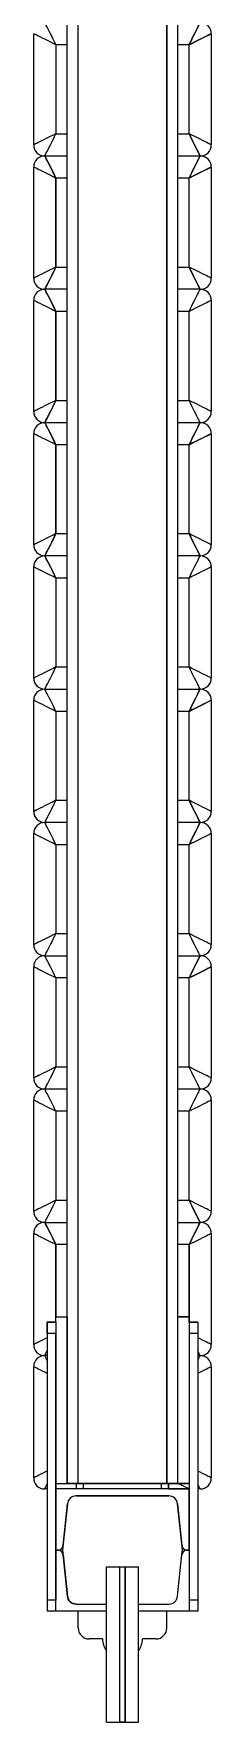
# Model space of a CAD drawing. Header units: millimetres. Extents: x -80 to 80, y 0 to 3455.
# Drawn here: x -80 to 80, y 0 to 1520 of the extents above; entities that cross this region are included whole.
import ezdxf

# ---------------------------------------------------------------- set-up
doc = ezdxf.new("R2010")
doc.units = ezdxf.units.MM

msp = doc.modelspace()

# ---------------------------------------------------------------- linework, layer by layer
at = {"color": 7, "linetype": 'Continuous', "lineweight": 25}
for p, q in [((-50, 215), (-50, 3240)), ((-40, 215), (-40, 3240)), ((40, 215), (40, 3240)), ((50, 365), (50, 3090)), ((-80, 1420), (-80, 1520)), ((-60, 1510), (-60, 1430)), ((60, 1430), (60, 1510)), ((80, 1520), (80, 1420)), ((-80, 1300), (-80, 1400)), ((-70, 1410), (-50, 1410)), ((50, 1410), (70, 1410)), ((80, 1400), (80, 1300)), ((-60, 1390), (-60, 1310)), ((60, 1310), (60, 1390)), ((-80, 1180), (-80, 1280)), ((-50, 1290), (-70, 1290)), ((70, 1290), (50, 1290)), ((80, 1280), (80, 1180)), ((-60, 1270), (-60, 1190)), ((60, 1190), (60, 1270)), ((-80, 1060), (-80, 1160)), ((-70, 1170), (-50, 1170)), ((50, 1170), (70, 1170)), ((80, 1160), (80, 1060)), ((-60, 1150), (-60, 1070)), ((60, 1070), (60, 1150)), ((-50, 1050), (-70, 1050)), ((70, 1050), (50, 1050)), ((-80, 940), (-80, 1040)), ((80, 1040), (80, 940)), ((-60, 1030), (-60, 950)), ((60, 950), (60, 1030)), ((-70, 930), (-50, 930)), ((50, 930), (70, 930)), ((-80, 820), (-80, 920)), ((80, 920), (80, 820)), ((-60, 910), (-60, 830)), ((60, 830), (60, 910)), ((-50, 810), (-70, 810)), ((70, 810), (50, 810)), ((-80, 700), (-80, 800)), ((80, 800), (80, 700)), ((-60, 790), (-60, 710)), ((60, 710), (60, 790)), ((-70, 690), (-50, 690)), ((50, 690), (70, 690)), ((-80, 580), (-80, 680)), ((-60, 670), (-60, 590)), ((60, 590), (60, 670)), ((80, 680), (80, 580)), ((-50, 570), (-70, 570)), ((70, 570), (50, 570)), ((-80, 460), (-80, 560)), ((-60, 550), (-60, 470)), ((60, 470), (60, 550)), ((80, 560), (80, 460)), ((-70, 450), (-50, 450)), ((50, 450), (70, 450)), ((-80, 340), (-80, 440)), ((80, 440), (80, 340)), ((-60, 360), (-60, 365)), ((-60, 365), (-50, 365)), ((-50, 215), (-50, 365)), ((50, 215), (50, 365)), ((60, 365), (50, 365)), ((60, 360), (60, 365)), ((-60, 360), (-68, 360)), ((-68, 360), (-68, 350)), ((-60, 350), (-68, 350)), ((-68, 350), (-68, 110)), ((-60, 360), (-60, 350)), ((-60, 350), (-60, 110)), ((68, 360), (60, 360)), ((60, 360), (60, 350)), ((68, 350), (60, 350)), ((60, 350), (60, 110)), ((68, 360), (68, 350)), ((68, 350), (68, 110)), ((-80, 220), (-80, 320)), ((-68, 330), (-70, 330)), ((70, 330), (68, 330)), ((80, 320), (80, 220)), ((-60, 215), (-50, 215)), ((-40, 215), (-50, 215)), ((40, 215), (-40, 215)), ((50, 215), (40, 215)), ((60, 215), (50, 215)), ((-68, 210), (-70, 210)), ((-60, 210), (-60, 155)), ((60, 210), (-60, 210)), ((-41.7, 203.7), (41.7, 203.7)), ((60, 155), (60, 210)), ((70, 210), (68, 210)), ((-53.6, 159), (-49.7, 196.5)), ((49.7, 196.5), (53.6, 159)), ((-60, 155), (-58.1, 155)), ((-60, 100), (-60, 155)), ((58.1, 155), (60, 155)), ((60, 155), (60, 100)), ((-53.6, 151), (-49.7, 113.5)), ((49.7, 113.5), (53.6, 151)), ((-60, 110), (-68, 110)), ((-68, 110), (-68, 100)), ((68, 110), (60, 110)), ((68, 110), (68, 100)), ((-60, 100), (-68, 100)), ((-40, 100), (-60, 100)), ((-41.7, 106.3), (-14.5, 106.3)), ((-40, 85), (-40, 100)), ((-14.5, 100), (-40, 100)), ((14.5, 106.3), (41.7, 106.3)), ((40, 100), (14.5, 100)), ((40, 85), (40, 100)), ((60, 100), (40, 100)), ((68, 100), (60, 100)), ((-18, 75), (-30, 75)), ((30, 75), (18, 75))]:
    msp.add_line(p, q, dxfattribs=at)
at = {"color": 8, "linetype": 'Continuous', "lineweight": 25}
for p, q in [((-50, 1510), (-60, 1510)), ((60, 1510), (50, 1510)), ((-60, 1430), (-50, 1430)), ((50, 1430), (60, 1430)), ((-50, 1390), (-60, 1390)), ((60, 1390), (50, 1390)), ((-60, 1310), (-50, 1310)), ((50, 1310), (60, 1310)), ((-50, 1270), (-60, 1270)), ((60, 1270), (50, 1270)), ((-60, 1190), (-50, 1190)), ((50, 1190), (60, 1190)), ((-50, 1150), (-60, 1150)), ((60, 1150), (50, 1150)), ((-60, 1070), (-50, 1070)), ((50, 1070), (60, 1070)), ((-50, 1030), (-60, 1030)), ((60, 1030), (50, 1030)), ((-60, 950), (-50, 950)), ((50, 950), (60, 950)), ((-50, 910), (-60, 910)), ((60, 910), (50, 910)), ((-60, 830), (-50, 830)), ((50, 830), (60, 830)), ((-50, 790), (-60, 790)), ((60, 790), (50, 790)), ((-60, 710), (-50, 710)), ((50, 710), (60, 710)), ((-50, 670), (-60, 670)), ((60, 670), (50, 670)), ((-60, 590), (-50, 590)), ((50, 590), (60, 590)), ((-50, 550), (-60, 550)), ((60, 550), (50, 550)), ((-60, 470), (-50, 470)), ((50, 470), (60, 470)), ((-50, 430), (-60, 430)), ((-60, 430), (-60, 365)), ((60, 430), (50, 430)), ((60, 365), (60, 430)), ((-41.6, 210), (-41.6, 215)), ((-35, 210), (-35, 215)), ((35, 210), (35, 215)), ((41.6, 210), (41.6, 215))]:
    msp.add_line(p, q, dxfattribs=at)
at = {"color": 2, "linetype": 'Continuous', "lineweight": 25, "true_color": 0xf1eb1f}
for p, q in [((-14.5, 0), (-14.5, 140)), ((-14.5, 140), (-2.5, 140)), ((-2.5, 0), (-2.5, 140)), ((-2.5, 140), (2.5, 140)), ((2.5, 0), (2.5, 140)), ((2.5, 140), (14.5, 140)), ((14.5, 0), (14.5, 140)), ((-14.5, 0), (-2.5, 0)), ((-2.5, 0), (2.5, 0)), ((2.5, 0), (14.5, 0))]:
    msp.add_line(p, q, dxfattribs=at)
msp.add_lwpolyline([(40, 3240), (40, 215), (50, 215), (50, 365), (60, 365), (60, 430), (60, 430), (60, 430), (61.3, 432.6), (62.6, 435.2), (63.8, 437.7), (65, 440), (66.1, 442.2), (67.1, 444.1), (70, 450), (67.1, 455.9), (63.8, 462.3), (62.6, 464.8), (60, 470), (60, 470), (61.3, 467.4), (63.8, 462.3), (67.1, 455.9), (70, 450), (70, 450), (67.1, 444.1), (66.1, 442.2), (65, 440), (62.6, 435.2), (60, 430), (60, 360), (68, 360), (68, 350), (60, 350), (60, 154.6, 0.514442), (53.6, 151), (54.1, 155), (49.7, 196.5, 0.38462), (41.7, 203.7), (-41.8, 203.7, 0.383142), (-49.7, 196.5), (-54.1, 155), (-49.7, 113.5, 0.383864), (-41.7, 106.3), (-41.7, 106.3), (-41.7, 106.3, -0.383864), (-49.7, 113.5), (-49.7, 113.5), (-53.6, 151, 0.513682), (-60, 154.6), (-60, 155), (-60, 210), (-60, 350), (-68, 350), (-68, 360), (-60, 360), (-60, 430), (-61.3, 432.6), (-62.6, 435.2), (-63.8, 437.7), (-65, 440), (-66.1, 442.2), (-67.1, 444.1), (-67.9, 445.9), (-68.7, 447.3), (-70, 450), (-70, 450), (-69.9, 449.8), (-67.1, 444.1), (-63.8, 437.7), (-60, 430), (-60, 430), (-60, 365), (-50, 365), (-50, 215), (-40, 215), (-40, 3240)], format="xyb")
at = {"color": 7, "linetype": 'Continuous', "lineweight": 25, "flags": 128}
for points in [[(-60, 1510), (-61.3, 1512.6), (-62.6, 1515.2), (-63.8, 1517.7), (-65, 1520), (-66.1, 1522.2), (-67.1, 1524.1), (-67.9, 1525.9), (-68.7, 1527.3), (-69.2, 1528.5), (-69.7, 1529.3), (-69.9, 1529.8), (-70, 1530)], [(60, 1510), (61.3, 1512.6), (62.6, 1515.2), (63.8, 1517.7), (65, 1520), (66.1, 1522.2), (67.1, 1524.1), (67.9, 1525.9), (68.7, 1527.3), (69.2, 1528.5), (69.7, 1529.3), (69.9, 1529.8), (70, 1530)], [(-60, 1510), (-62.6, 1511.3), (-65.2, 1512.6), (-67.7, 1513.8), (-70, 1515), (-72.2, 1516.1), (-74.1, 1517.1), (-75.9, 1517.9), (-77.3, 1518.7), (-78.5, 1519.2), (-79.3, 1519.7), (-79.8, 1519.9), (-80, 1520)], [(80, 1520), (79.8, 1519.9), (79.3, 1519.7), (78.5, 1519.2), (77.3, 1518.7), (75.9, 1517.9), (74.1, 1517.1), (72.2, 1516.1), (70, 1515), (67.7, 1513.8), (65.2, 1512.6), (62.6, 1511.3), (60, 1510)], [(-60, 1430), (-62.6, 1428.7), (-65.2, 1427.4), (-67.7, 1426.2), (-70, 1425), (-72.2, 1423.9), (-74.1, 1422.9), (-75.9, 1422.1), (-77.3, 1421.3), (-78.5, 1420.8), (-79.3, 1420.3), (-79.8, 1420.1), (-80, 1420)], [(-70, 1410), (-69.9, 1410.2), (-69.7, 1410.7), (-69.2, 1411.5), (-68.7, 1412.7), (-67.9, 1414.1), (-67.1, 1415.9), (-66.1, 1417.8), (-65, 1420), (-63.8, 1422.3), (-62.6, 1424.8), (-61.3, 1427.4), (-60, 1430)], [(80, 1420), (79.8, 1420.1), (79.3, 1420.3), (78.5, 1420.8), (77.3, 1421.3), (75.9, 1422.1), (74.1, 1422.9), (72.2, 1423.9), (70, 1425), (67.7, 1426.2), (65.2, 1427.4), (62.6, 1428.7), (60, 1430)], [(70, 1410), (69.9, 1410.2), (69.7, 1410.7), (69.2, 1411.5), (68.7, 1412.7), (67.9, 1414.1), (67.1, 1415.9), (66.1, 1417.8), (65, 1420), (63.8, 1422.3), (62.6, 1424.8), (61.3, 1427.4), (60, 1430)], [(-60, 1390), (-62.6, 1391.3), (-65.2, 1392.6), (-67.7, 1393.8), (-70, 1395), (-72.2, 1396.1), (-74.1, 1397.1), (-75.9, 1397.9), (-77.3, 1398.7), (-78.5, 1399.2), (-79.3, 1399.7), (-79.8, 1399.9), (-80, 1400)], [(-60, 1390), (-61.3, 1392.6), (-62.6, 1395.2), (-63.8, 1397.7), (-65, 1400), (-66.1, 1402.2), (-67.1, 1404.1), (-67.9, 1405.9), (-68.7, 1407.3), (-69.2, 1408.5), (-69.7, 1409.3), (-69.9, 1409.8), (-70, 1410)], [(60, 1390), (61.3, 1392.6), (62.6, 1395.2), (63.8, 1397.7), (65, 1400), (66.1, 1402.2), (67.1, 1404.1), (67.9, 1405.9), (68.7, 1407.3), (69.2, 1408.5), (69.7, 1409.3), (69.9, 1409.8), (70, 1410)], [(80, 1400), (79.8, 1399.9), (79.3, 1399.7), (78.5, 1399.2), (77.3, 1398.7), (75.9, 1397.9), (74.1, 1397.1), (72.2, 1396.1), (70, 1395), (67.7, 1393.8), (65.2, 1392.6), (62.6, 1391.3), (60, 1390)], [(-60, 1310), (-62.6, 1308.7), (-65.2, 1307.4), (-67.7, 1306.2), (-70, 1305), (-72.2, 1303.9), (-74.1, 1302.9), (-75.9, 1302.1), (-77.3, 1301.3), (-78.5, 1300.8), (-79.3, 1300.3), (-79.8, 1300.1), (-80, 1300)], [(-70, 1290), (-69.9, 1290.2), (-69.7, 1290.7), (-69.2, 1291.5), (-68.7, 1292.7), (-67.9, 1294.1), (-67.1, 1295.9), (-66.1, 1297.8), (-65, 1300), (-63.8, 1302.3), (-62.6, 1304.8), (-61.3, 1307.4), (-60, 1310)], [(80, 1300), (79.8, 1300.1), (79.3, 1300.3), (78.5, 1300.8), (77.3, 1301.3), (75.9, 1302.1), (74.1, 1302.9), (72.2, 1303.9), (70, 1305), (67.7, 1306.2), (65.2, 1307.4), (62.6, 1308.7), (60, 1310)], [(70, 1290), (69.9, 1290.2), (69.7, 1290.7), (69.2, 1291.5), (68.7, 1292.7), (67.9, 1294.1), (67.1, 1295.9), (66.1, 1297.8), (65, 1300), (63.8, 1302.3), (62.6, 1304.8), (61.3, 1307.4), (60, 1310)], [(-60, 1270), (-62.6, 1271.3), (-65.2, 1272.6), (-67.7, 1273.8), (-70, 1275), (-72.2, 1276.1), (-74.1, 1277.1), (-75.9, 1277.9), (-77.3, 1278.7), (-78.5, 1279.2), (-79.3, 1279.7), (-79.8, 1279.9), (-80, 1280)], [(-60, 1270), (-61.3, 1272.6), (-62.6, 1275.2), (-63.8, 1277.7), (-65, 1280), (-66.1, 1282.2), (-67.1, 1284.1), (-67.9, 1285.9), (-68.7, 1287.3), (-69.2, 1288.5), (-69.7, 1289.3), (-69.9, 1289.8), (-70, 1290)], [(60, 1270), (61.3, 1272.6), (62.6, 1275.2), (63.8, 1277.7), (65, 1280), (66.1, 1282.2), (67.1, 1284.1), (67.9, 1285.9), (68.7, 1287.3), (69.2, 1288.5), (69.7, 1289.3), (69.9, 1289.8), (70, 1290)], [(80, 1280), (79.8, 1279.9), (79.3, 1279.7), (78.5, 1279.2), (77.3, 1278.7), (75.9, 1277.9), (74.1, 1277.1), (72.2, 1276.1), (70, 1275), (67.7, 1273.8), (65.2, 1272.6), (62.6, 1271.3), (60, 1270)], [(-60, 1190), (-62.6, 1188.7), (-65.2, 1187.4), (-67.7, 1186.2), (-70, 1185), (-72.2, 1183.9), (-74.1, 1182.9), (-75.9, 1182.1), (-77.3, 1181.3), (-78.5, 1180.8), (-79.3, 1180.3), (-79.8, 1180.1), (-80, 1180)], [(-70, 1170), (-69.9, 1170.2), (-69.7, 1170.7), (-69.2, 1171.5), (-68.7, 1172.7), (-67.9, 1174.1), (-67.1, 1175.9), (-66.1, 1177.8), (-65, 1180), (-63.8, 1182.3), (-62.6, 1184.8), (-61.3, 1187.4), (-60, 1190)], [(80, 1180), (79.8, 1180.1), (79.3, 1180.3), (78.5, 1180.8), (77.3, 1181.3), (75.9, 1182.1), (74.1, 1182.9), (72.2, 1183.9), (70, 1185), (67.7, 1186.2), (65.2, 1187.4), (62.6, 1188.7), (60, 1190)], [(70, 1170), (69.9, 1170.2), (69.7, 1170.7), (69.2, 1171.5), (68.7, 1172.7), (67.9, 1174.1), (67.1, 1175.9), (66.1, 1177.8), (65, 1180), (63.8, 1182.3), (62.6, 1184.8), (61.3, 1187.4), (60, 1190)], [(-60, 1150), (-62.6, 1151.3), (-65.2, 1152.6), (-67.7, 1153.8), (-70, 1155), (-72.2, 1156.1), (-74.1, 1157.1), (-75.9, 1157.9), (-77.3, 1158.7), (-78.5, 1159.2), (-79.3, 1159.7), (-79.8, 1159.9), (-80, 1160)], [(-60, 1150), (-61.3, 1152.6), (-62.6, 1155.2), (-63.8, 1157.7), (-65, 1160), (-66.1, 1162.2), (-67.1, 1164.1), (-67.9, 1165.9), (-68.7, 1167.3), (-69.2, 1168.5), (-69.7, 1169.3), (-69.9, 1169.8), (-70, 1170)], [(60, 1150), (61.3, 1152.6), (62.6, 1155.2), (63.8, 1157.7), (65, 1160), (66.1, 1162.2), (67.1, 1164.1), (67.9, 1165.9), (68.7, 1167.3), (69.2, 1168.5), (69.7, 1169.3), (69.9, 1169.8), (70, 1170)], [(80, 1160), (79.8, 1159.9), (79.3, 1159.7), (78.5, 1159.2), (77.3, 1158.7), (75.9, 1157.9), (74.1, 1157.1), (72.2, 1156.1), (70, 1155), (67.7, 1153.8), (65.2, 1152.6), (62.6, 1151.3), (60, 1150)], [(-60, 1070), (-62.6, 1068.7), (-65.2, 1067.4), (-67.7, 1066.2), (-70, 1065), (-72.2, 1063.9), (-74.1, 1062.9), (-75.9, 1062.1), (-77.3, 1061.3), (-78.5, 1060.8), (-79.3, 1060.3), (-79.8, 1060.1), (-80, 1060)], [(-70, 1050), (-69.9, 1050.2), (-69.7, 1050.7), (-69.2, 1051.5), (-68.7, 1052.7), (-67.9, 1054.1), (-67.1, 1055.9), (-66.1, 1057.8), (-65, 1060), (-63.8, 1062.3), (-62.6, 1064.8), (-61.3, 1067.4), (-60, 1070)], [(80, 1060), (79.8, 1060.1), (79.3, 1060.3), (78.5, 1060.8), (77.3, 1061.3), (75.9, 1062.1), (74.1, 1062.9), (72.2, 1063.9), (70, 1065), (67.7, 1066.2), (65.2, 1067.4), (62.6, 1068.7), (60, 1070)], [(70, 1050), (69.9, 1050.2), (69.7, 1050.7), (69.2, 1051.5), (68.7, 1052.7), (67.9, 1054.1), (67.1, 1055.9), (66.1, 1057.8), (65, 1060), (63.8, 1062.3), (62.6, 1064.8), (61.3, 1067.4), (60, 1070)], [(-60, 1030), (-61.3, 1032.6), (-62.6, 1035.2), (-63.8, 1037.7), (-65, 1040), (-66.1, 1042.2), (-67.1, 1044.1), (-67.9, 1045.9), (-68.7, 1047.3), (-69.2, 1048.5), (-69.7, 1049.3), (-69.9, 1049.8), (-70, 1050)], [(60, 1030), (61.3, 1032.6), (62.6, 1035.2), (63.8, 1037.7), (65, 1040), (66.1, 1042.2), (67.1, 1044.1), (67.9, 1045.9), (68.7, 1047.3), (69.2, 1048.5), (69.7, 1049.3), (69.9, 1049.8), (70, 1050)], [(-60, 1030), (-62.6, 1031.3), (-65.2, 1032.6), (-67.7, 1033.8), (-70, 1035), (-72.2, 1036.1), (-74.1, 1037.1), (-75.9, 1037.9), (-77.3, 1038.7), (-78.5, 1039.2), (-79.3, 1039.7), (-79.8, 1039.9), (-80, 1040)], [(80, 1040), (79.8, 1039.9), (79.3, 1039.7), (78.5, 1039.2), (77.3, 1038.7), (75.9, 1037.9), (74.1, 1037.1), (72.2, 1036.1), (70, 1035), (67.7, 1033.8), (65.2, 1032.6), (62.6, 1031.3), (60, 1030)], [(-60, 950), (-62.6, 948.7), (-65.2, 947.4), (-67.7, 946.2), (-70, 945), (-72.2, 943.9), (-74.1, 942.9), (-75.9, 942.1), (-77.3, 941.3), (-78.5, 940.8), (-79.3, 940.3), (-79.8, 940.1), (-80, 940)], [(-70, 930), (-69.9, 930.2), (-69.7, 930.7), (-69.2, 931.5), (-68.7, 932.7), (-67.9, 934.1), (-67.1, 935.9), (-66.1, 937.8), (-65, 940), (-63.8, 942.3), (-62.6, 944.8), (-61.3, 947.4), (-60, 950)], [(80, 940), (79.8, 940.1), (79.3, 940.3), (78.5, 940.8), (77.3, 941.3), (75.9, 942.1), (74.1, 942.9), (72.2, 943.9), (70, 945), (67.7, 946.2), (65.2, 947.4), (62.6, 948.7), (60, 950)], [(70, 930), (69.9, 930.2), (69.7, 930.7), (69.2, 931.5), (68.7, 932.7), (67.9, 934.1), (67.1, 935.9), (66.1, 937.8), (65, 940), (63.8, 942.3), (62.6, 944.8), (61.3, 947.4), (60, 950)], [(-60, 910), (-61.3, 912.6), (-62.6, 915.2), (-63.8, 917.7), (-65, 920), (-66.1, 922.2), (-67.1, 924.1), (-67.9, 925.9), (-68.7, 927.3), (-69.2, 928.5), (-69.7, 929.3), (-69.9, 929.8), (-70, 930)], [(60, 910), (61.3, 912.6), (62.6, 915.2), (63.8, 917.7), (65, 920), (66.1, 922.2), (67.1, 924.1), (67.9, 925.9), (68.7, 927.3), (69.2, 928.5), (69.7, 929.3), (69.9, 929.8), (70, 930)], [(-60, 910), (-62.6, 911.3), (-65.2, 912.6), (-67.7, 913.8), (-70, 915), (-72.2, 916.1), (-74.1, 917.1), (-75.9, 917.9), (-77.3, 918.7), (-78.5, 919.2), (-79.3, 919.7), (-79.8, 919.9), (-80, 920)], [(80, 920), (79.8, 919.9), (79.3, 919.7), (78.5, 919.2), (77.3, 918.7), (75.9, 917.9), (74.1, 917.1), (72.2, 916.1), (70, 915), (67.7, 913.8), (65.2, 912.6), (62.6, 911.3), (60, 910)], [(-60, 830), (-62.6, 828.7), (-65.2, 827.4), (-67.7, 826.2), (-70, 825), (-72.2, 823.9), (-74.1, 822.9), (-75.9, 822.1), (-77.3, 821.3), (-78.5, 820.8), (-79.3, 820.3), (-79.8, 820.1), (-80, 820)], [(-70, 810), (-69.9, 810.2), (-69.7, 810.7), (-69.2, 811.5), (-68.7, 812.7), (-67.9, 814.1), (-67.1, 815.9), (-66.1, 817.8), (-65, 820), (-63.8, 822.3), (-62.6, 824.8), (-61.3, 827.4), (-60, 830)], [(80, 820), (79.8, 820.1), (79.3, 820.3), (78.5, 820.8), (77.3, 821.3), (75.9, 822.1), (74.1, 822.9), (72.2, 823.9), (70, 825), (67.7, 826.2), (65.2, 827.4), (62.6, 828.7), (60, 830)], [(70, 810), (69.9, 810.2), (69.7, 810.7), (69.2, 811.5), (68.7, 812.7), (67.9, 814.1), (67.1, 815.9), (66.1, 817.8), (65, 820), (63.8, 822.3), (62.6, 824.8), (61.3, 827.4), (60, 830)], [(-60, 790), (-61.3, 792.6), (-62.6, 795.2), (-63.8, 797.7), (-65, 800), (-66.1, 802.2), (-67.1, 804.1), (-67.9, 805.9), (-68.7, 807.3), (-69.2, 808.5), (-69.7, 809.3), (-69.9, 809.8), (-70, 810)], [(60, 790), (61.3, 792.6), (62.6, 795.2), (63.8, 797.7), (65, 800), (66.1, 802.2), (67.1, 804.1), (67.9, 805.9), (68.7, 807.3), (69.2, 808.5), (69.7, 809.3), (69.9, 809.8), (70, 810)], [(-60, 790), (-62.6, 791.3), (-65.2, 792.6), (-67.7, 793.8), (-70, 795), (-72.2, 796.1), (-74.1, 797.1), (-75.9, 797.9), (-77.3, 798.7), (-78.5, 799.2), (-79.3, 799.7), (-79.8, 799.9), (-80, 800)], [(80, 800), (79.8, 799.9), (79.3, 799.7), (78.5, 799.2), (77.3, 798.7), (75.9, 797.9), (74.1, 797.1), (72.2, 796.1), (70, 795), (67.7, 793.8), (65.2, 792.6), (62.6, 791.3), (60, 790)], [(-60, 710), (-62.6, 708.7), (-65.2, 707.4), (-67.7, 706.2), (-70, 705), (-72.2, 703.9), (-74.1, 702.9), (-75.9, 702.1), (-77.3, 701.3), (-78.5, 700.8), (-79.3, 700.3), (-79.8, 700.1), (-80, 700)], [(-70, 690), (-69.9, 690.2), (-69.7, 690.7), (-69.2, 691.5), (-68.7, 692.7), (-67.9, 694.1), (-67.1, 695.9), (-66.1, 697.8), (-65, 700), (-63.8, 702.3), (-62.6, 704.8), (-61.3, 707.4), (-60, 710)], [(80, 700), (79.8, 700.1), (79.3, 700.3), (78.5, 700.8), (77.3, 701.3), (75.9, 702.1), (74.1, 702.9), (72.2, 703.9), (70, 705), (67.7, 706.2), (65.2, 707.4), (62.6, 708.7), (60, 710)], [(70, 690), (69.9, 690.2), (69.7, 690.7), (69.2, 691.5), (68.7, 692.7), (67.9, 694.1), (67.1, 695.9), (66.1, 697.8), (65, 700), (63.8, 702.3), (62.6, 704.8), (61.3, 707.4), (60, 710)], [(-60, 670), (-61.3, 672.6), (-62.6, 675.2), (-63.8, 677.7), (-65, 680), (-66.1, 682.2), (-67.1, 684.1), (-67.9, 685.9), (-68.7, 687.3), (-69.2, 688.5), (-69.7, 689.3), (-69.9, 689.8), (-70, 690)], [(60, 670), (61.3, 672.6), (62.6, 675.2), (63.8, 677.7), (65, 680), (66.1, 682.2), (67.1, 684.1), (67.9, 685.9), (68.7, 687.3), (69.2, 688.5), (69.7, 689.3), (69.9, 689.8), (70, 690)], [(-60, 670), (-62.6, 671.3), (-65.2, 672.6), (-67.7, 673.8), (-70, 675), (-72.2, 676.1), (-74.1, 677.1), (-75.9, 677.9), (-77.3, 678.7), (-78.5, 679.2), (-79.3, 679.7), (-79.8, 679.9), (-80, 680)], [(80, 680), (79.8, 679.9), (79.3, 679.7), (78.5, 679.2), (77.3, 678.7), (75.9, 677.9), (74.1, 677.1), (72.2, 676.1), (70, 675), (67.7, 673.8), (65.2, 672.6), (62.6, 671.3), (60, 670)], [(-60, 590), (-62.6, 588.7), (-65.2, 587.4), (-67.7, 586.2), (-70, 585), (-72.2, 583.9), (-74.1, 582.9), (-75.9, 582.1), (-77.3, 581.3), (-78.5, 580.8), (-79.3, 580.3), (-79.8, 580.1), (-80, 580)], [(-70, 570), (-69.9, 570.2), (-69.7, 570.7), (-69.2, 571.5), (-68.7, 572.7), (-67.9, 574.1), (-67.1, 575.9), (-66.1, 577.8), (-65, 580), (-63.8, 582.3), (-62.6, 584.8), (-61.3, 587.4), (-60, 590)], [(80, 580), (79.8, 580.1), (79.3, 580.3), (78.5, 580.8), (77.3, 581.3), (75.9, 582.1), (74.1, 582.9), (72.2, 583.9), (70, 585), (67.7, 586.2), (65.2, 587.4), (62.6, 588.7), (60, 590)], [(70, 570), (69.9, 570.2), (69.7, 570.7), (69.2, 571.5), (68.7, 572.7), (67.9, 574.1), (67.1, 575.9), (66.1, 577.8), (65, 580), (63.8, 582.3), (62.6, 584.8), (61.3, 587.4), (60, 590)], [(-60, 550), (-61.3, 552.6), (-62.6, 555.2), (-63.8, 557.7), (-65, 560), (-66.1, 562.2), (-67.1, 564.1), (-67.9, 565.9), (-68.7, 567.3), (-69.2, 568.5), (-69.7, 569.3), (-69.9, 569.8), (-70, 570)], [(60, 550), (61.3, 552.6), (62.6, 555.2), (63.8, 557.7), (65, 560), (66.1, 562.2), (67.1, 564.1), (67.9, 565.9), (68.7, 567.3), (69.2, 568.5), (69.7, 569.3), (69.9, 569.8), (70, 570)], [(-60, 550), (-62.6, 551.3), (-65.2, 552.6), (-67.7, 553.8), (-70, 555), (-72.2, 556.1), (-74.1, 557.1), (-75.9, 557.9), (-77.3, 558.7), (-78.5, 559.2), (-79.3, 559.7), (-79.8, 559.9), (-80, 560)], [(80, 560), (79.8, 559.9), (79.3, 559.7), (78.5, 559.2), (77.3, 558.7), (75.9, 557.9), (74.1, 557.1), (72.2, 556.1), (70, 555), (67.7, 553.8), (65.2, 552.6), (62.6, 551.3), (60, 550)], [(-60, 470), (-62.6, 468.7), (-65.2, 467.4), (-67.7, 466.2), (-70, 465), (-72.2, 463.9), (-74.1, 462.9), (-75.9, 462.1), (-77.3, 461.3), (-78.5, 460.8), (-79.3, 460.3), (-79.8, 460.1), (-80, 460)], [(-70, 450), (-69.9, 450.2), (-69.7, 450.7), (-69.2, 451.5), (-68.7, 452.7), (-67.9, 454.1), (-67.1, 455.9), (-66.1, 457.8), (-65, 460), (-63.8, 462.3), (-62.6, 464.8), (-61.3, 467.4), (-60, 470)], [(80, 460), (79.8, 460.1), (79.3, 460.3), (78.5, 460.8), (77.3, 461.3), (75.9, 462.1), (74.1, 462.9), (72.2, 463.9), (70, 465), (67.7, 466.2), (65.2, 467.4), (62.6, 468.7), (60, 470)], [(70, 450), (69.9, 450.2), (69.7, 450.7), (69.2, 451.5), (68.7, 452.7), (67.9, 454.1), (67.1, 455.9), (66.1, 457.8), (65, 460), (63.8, 462.3), (62.6, 464.8), (61.3, 467.4), (60, 470)], [(-60, 430), (-61.3, 432.6), (-62.6, 435.2), (-63.8, 437.7), (-65, 440), (-66.1, 442.2), (-67.1, 444.1), (-67.9, 445.9), (-68.7, 447.3), (-69.2, 448.5), (-69.7, 449.3), (-69.9, 449.8), (-70, 450)], [(60, 430), (61.3, 432.6), (62.6, 435.2), (63.8, 437.7), (65, 440), (66.1, 442.2), (67.1, 444.1), (67.9, 445.9), (68.7, 447.3), (69.2, 448.5), (69.7, 449.3), (69.9, 449.8), (70, 450)], [(-60, 430), (-62.6, 431.3), (-65.2, 432.6), (-67.7, 433.8), (-70, 435), (-72.2, 436.1), (-74.1, 437.1), (-75.9, 437.9), (-77.3, 438.7), (-78.5, 439.2), (-79.3, 439.7), (-79.8, 439.9), (-80, 440)], [(80, 440), (79.8, 439.9), (79.3, 439.7), (78.5, 439.2), (77.3, 438.7), (75.9, 437.9), (74.1, 437.1), (72.2, 436.1), (70, 435), (67.7, 433.8), (65.2, 432.6), (62.6, 431.3), (60, 430)]]:
    msp.add_lwpolyline(points, dxfattribs=at)
for points in [[(67.1, 1524.1), (66.1, 1522.2), (62.6, 1515.2), (60, 1510), (62.6, 1511.3), (67.7, 1513.8), (74.1, 1517.1), (80, 1520, 0.414214), (70, 1530)], [(62.6, 1424.8), (63.8, 1422.3), (67.1, 1415.9), (69.7, 1410.7), (70, 1410, 0.414211), (80, 1420), (74.1, 1422.9), (72.2, 1423.9), (70, 1425), (67.7, 1426.2), (65.2, 1427.4), (62.6, 1428.7), (60, 1430)], [(70, 1410), (67.1, 1404.1), (63.8, 1397.7), (60, 1390), (65.2, 1392.6), (70, 1395), (80, 1400, 0.414212)], [(70, 1170), (67.1, 1164.1), (63.8, 1157.7), (60, 1150), (65.2, 1152.6), (70, 1155), (80, 1160, 0.414204)], [(70, 930), (67.1, 924.1), (63.8, 917.7), (60, 910), (65.2, 912.6), (70, 915), (80, 920, 0.414204)], [(-70, 810), (-67.1, 815.9), (-66.1, 817.8), (-65, 820), (-63.8, 822.3), (-61.3, 827.4), (-60, 830), (-65.2, 827.4), (-70, 825), (-72.2, 823.9), (-74.1, 822.9), (-80, 820, 0.414194)], [(70, 690), (67.1, 684.1), (63.8, 677.7), (60, 670), (65.2, 672.6), (70, 675), (80, 680, 0.414204)], [(-70, 570), (-67.1, 575.9), (-66.1, 577.8), (-65, 580), (-63.8, 582.3), (-62.6, 584.8), (-60, 590), (-65.2, 587.4), (-70, 585), (-72.2, 583.9), (-74.1, 582.9), (-80, 580, 0.414194)]]:
    msp.add_lwpolyline(points, format="xyb", close=True)
for points in [[(-67.1, 1404.1), (-63.8, 1397.7), (-61.3, 1392.6), (-60, 1390), (-60, 1310), (-60, 1310), (-60, 1310), (-61.3, 1307.4), (-63.8, 1302.3), (-67.1, 1295.9), (-70, 1290), (-67.1, 1284.1), (-63.8, 1277.7), (-61.3, 1272.6), (-60, 1270), (-60, 1190), (-61.3, 1187.4), (-63.8, 1182.3), (-67.1, 1175.9), (-69.7, 1170.7), (-69.9, 1170.2), (-70, 1170), (-69.9, 1169.8), (-67.1, 1164.1), (-63.8, 1157.7), (-61.3, 1152.6), (-60, 1150), (-60, 1070), (-60, 1070), (-60, 1070), (-61.3, 1067.4), (-63.8, 1062.3), (-67.1, 1055.9), (-70, 1050), (-67.1, 1044.1), (-63.8, 1037.7), (-60, 1030), (-60, 1030), (-61.3, 1032.6), (-62.6, 1035.2), (-63.8, 1037.7), (-65, 1040), (-66.1, 1042.2), (-67.1, 1044.1), (-67.9, 1045.9), (-68.7, 1047.3), (-70, 1050), (-70, 1050), (-67.1, 1055.9), (-66.1, 1057.8), (-65, 1060), (-63.8, 1062.3), (-61.3, 1067.4), (-60, 1070), (-60, 1150), (-62.6, 1155.2), (-63.8, 1157.7), (-65, 1160), (-66.1, 1162.2), (-67.1, 1164.1), (-70, 1170), (-70, 1170), (-70, 1170), (-69.9, 1170.2), (-69.7, 1170.7), (-69.2, 1171.5), (-66.1, 1177.8), (-65, 1180), (-63.8, 1182.3), (-62.6, 1184.8), (-60, 1190), (-60, 1270), (-62.6, 1275.2), (-63.8, 1277.7), (-65, 1280), (-66.1, 1282.2), (-67.1, 1284.1), (-67.9, 1285.9), (-68.7, 1287.3), (-70, 1290), (-70, 1290), (-67.1, 1295.9), (-66.1, 1297.8), (-65, 1300), (-63.8, 1302.3), (-61.3, 1307.4), (-60, 1310), (-60, 1390), (-62.6, 1395.2), (-63.8, 1397.7), (-65, 1400), (-66.1, 1402.2), (-67.1, 1404.1), (-70, 1410), (-70, 1410), (-69.9, 1409.8), (-69.7, 1409.3)], [(60, 1310), (61.3, 1307.4), (63.8, 1302.3), (65, 1300), (67.9, 1294.1), (70, 1290), (70, 1290), (69.9, 1290.2), (67.1, 1295.9), (66.1, 1297.8), (62.6, 1304.8), (60, 1310)], [(60, 1070), (61.3, 1067.4), (63.8, 1062.3), (65, 1060), (67.9, 1054.1), (70, 1050), (70, 1050), (69.9, 1050.2), (67.1, 1055.9), (66.1, 1057.8), (62.6, 1064.8), (60, 1070)], [(60, 830), (61.3, 827.4), (63.8, 822.3), (65, 820), (70, 810), (67.1, 804.1), (66.1, 802.2), (62.6, 795.2), (60, 790), (60, 790), (61.3, 792.6), (62.6, 795.2), (65, 800), (66.1, 802.2), (67.1, 804.1), (70, 810), (69.9, 810.2), (67.1, 815.9), (66.1, 817.8), (62.6, 824.8), (60, 830)], [(60, 215), (60, 210), (-60, 210), (-60, 215), (-50, 215), (-41.6, 214.6), (-41.6, 215), (41.6, 215), (41.6, 210), (60, 210), (50, 215)], [(2.5, 140), (2.5, 0), (-2.5, 0), (-2.5, 140)]]:
    msp.add_lwpolyline(points, close=True)
at = {"color": 8, "linetype": 'Continuous', "lineweight": 25, "flags": 128}
for points in [[(-68, 346), (-70, 345), (-72.2, 343.9), (-74.1, 342.9), (-75.9, 342.1), (-77.3, 341.3), (-78.5, 340.8), (-79.3, 340.3), (-79.8, 340.1), (-80, 340)], [(80, 340), (79.8, 340.1), (79.3, 340.3), (78.5, 340.8), (77.3, 341.3), (75.9, 342.1), (74.1, 342.9), (72.2, 343.9), (70, 345), (68, 346)], [(-68, 314), (-70, 315), (-72.2, 316.1), (-74.1, 317.1), (-75.9, 317.9), (-77.3, 318.7), (-78.5, 319.2), (-79.3, 319.7), (-79.8, 319.9), (-80, 320)], [(-70, 330), (-69.9, 330.2), (-69.7, 330.7), (-69.2, 331.5), (-68.7, 332.7), (-68, 334)], [(-68, 326), (-68.7, 327.3), (-69.2, 328.5), (-69.7, 329.3), (-69.9, 329.8), (-70, 330)], [(70, 330), (69.9, 330.2), (69.7, 330.7), (69.2, 331.5), (68.7, 332.7), (68, 334)], [(68, 326), (68.7, 327.3), (69.2, 328.5), (69.7, 329.3), (69.9, 329.8), (70, 330)], [(80, 320), (79.8, 319.9), (79.3, 319.7), (78.5, 319.2), (77.3, 318.7), (75.9, 317.9), (74.1, 317.1), (72.2, 316.1), (70, 315), (68, 314)], [(-68, 226), (-70, 225), (-72.2, 223.9), (-74.1, 222.9), (-75.9, 222.1), (-77.3, 221.3), (-78.5, 220.8), (-79.3, 220.3), (-79.8, 220.1), (-80, 220)], [(-70, 210), (-69.9, 210.2), (-69.7, 210.7), (-69.2, 211.5), (-68.7, 212.7), (-68, 214)], [(80, 220), (79.8, 220.1), (79.3, 220.3), (78.5, 220.8), (77.3, 221.3), (75.9, 222.1), (74.1, 222.9), (72.2, 223.9), (70, 225), (68, 226)], [(70, 210), (69.9, 210.2), (69.7, 210.7), (69.2, 211.5), (68.7, 212.7), (68, 214)]]:
    msp.add_lwpolyline(points, dxfattribs=at)
at = {"color": 7, "linetype": 'Continuous', "lineweight": 25}
for centre, radius, start, end in [((-70, 1420), 10, 180, 270), ((70, 1420), 10, 270, 0), ((-70, 1400), 10, 90, 180), ((70, 1400), 10, 0, 90), ((-70, 1300), 10, 180, 270), ((70, 1300), 10, 270, 0), ((-70, 1280), 10, 90, 180), ((70, 1280), 10, 0, 90), ((-70, 1180), 10, 180, 270), ((70, 1180), 10, 270, 0), ((-70, 1160), 10, 90, 180), ((70, 1160), 10, 0, 90), ((-70, 1060), 10, 180, 270), ((-70, 1040), 10, 90, 180), ((70, 1060), 10, 270, 0), ((70, 1040), 10, 0, 90), ((-70, 940), 10, 180, 270), ((-70, 920), 10, 90, 180), ((70, 940), 10, 270, 0), ((70, 920), 10, 0, 90), ((-70, 820), 10, 180, 270), ((-70, 800), 10, 90, 180), ((70, 820), 10, 270, 0), ((70, 800), 10, 0, 90), ((-70, 700), 10, 180, 270), ((70, 700), 10, 270, 0), ((-70, 680), 10, 90, 180), ((70, 680), 10, 0, 90), ((-70, 580), 10, 180, 270), ((70, 580), 10, 270, 0), ((-70, 560), 10, 90, 180), ((70, 560), 10, 0, 90), ((-70, 460), 10, 180, 270), ((70, 460), 10, 270, 0), ((-70, 440), 10, 90, 180), ((70, 440), 10, 0, 90), ((-70, 340), 10, 180, 270), ((70, 340), 10, 270, 0), ((-70, 320), 10, 90, 180), ((70, 320), 10, 0, 90), ((-70, 220), 10, 180, 270), ((70, 220), 10, 270, 0), ((-41.7, 195.7), 8, 90, 174), ((41.7, 195.7), 8, 6, 90), ((-58.1, 159.5), 4.5, 270, 354), ((-58.1, 150.5), 4.5, 6, 90), ((58.1, 159.5), 4.5, 186, 270), ((58.1, 150.5), 4.5, 90, 174), ((-41.7, 114.3), 8, 186, 270), ((41.7, 114.3), 8, 270, 354), ((-30, 85), 10, 180, 270), ((30, 85), 10, 270, 0), ((0, 75), 18, 180, 216.3361), ((0, 75), 18, 323.6639, 0)]:
    msp.add_arc(centre, radius, start, end, dxfattribs=at)

doc.saveas('drawing.dxf')
